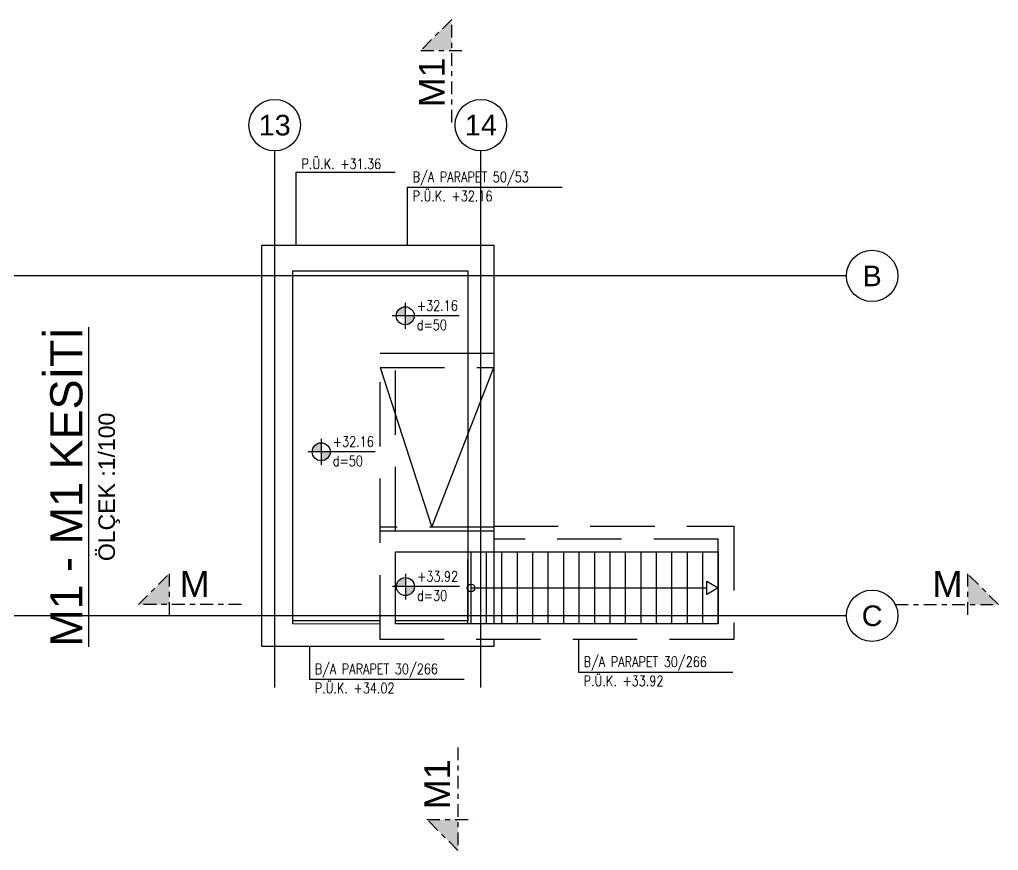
# Model space of a CAD drawing. Header units: millimetres. Extents: x 400392 to 401186, y 4543812 to 4544115.
# Drawn here: x 400868.7 to 400887.7, y 4544013.39 to 4544029.52 of the extents above; entities that cross this region are included whole.
import ezdxf
from ezdxf.enums import TextEntityAlignment as Align

# ---------------------------------------------------------------- set-up
doc = ezdxf.new("R2010")
doc.units = ezdxf.units.MM
for name, pattern in [('AKS', [3, 2.5, -0.25, 0, -0.25]), ('CENTER', [2, 1.25, -0.25, 0.25, -0.25]), ('CONTINU', [0]), ('HIDDEN', [0.375, 0.25, -0.125])]:
    doc.linetypes.add(name, pattern=pattern)
for name, color, linetype in [('aks prota', 2, 'AKS'), ('caks prota', 4, 'Continuous'), ('görünüş prota', 4, 'Continuous'), ('kesit tarama prota', 252, 'Continuous'), ('kiris prota', 6, 'Continuous'), ('merdiven prota', 2, 'Continuous'), ('metraj prota', 2, 'Continuous'), ('not prota', 2, 'Continuous'), ('perde prota', 1, 'Continuous'), ('PRT-MI-ad_dim', 8, 'Continuous'), ('skesit prota', 7, 'Continuous'), ('st-s_level (kot)', 6, 'Continuous'), ('st-s_levelmark (kot işareti)', 4, 'Continuous'), ('t35 prota', 3, 'Continuous'), ('taks prota', 7, 'Continuous'), ('tkesit prota', 7, 'Continuous'), ('tnot prota', 4, 'Continuous'), ('tplan prota', 7, 'Continuous')]:
    doc.layers.add(name, color=color, linetype=linetype)
doc.styles.add('Arial', font='Arial.ttf')
doc.styles.add('OLCU', font='romanstw.shx')
doc.styles.add('TAKS', font='Arial Unicode.ttf')
doc.styles.add('TNOT', font='romanstw.shx', dxfattribs={"width": 0.8, "height": 250})

# ---------------------------------------------------------------- blocks, each defined once
blk = doc.blocks.new('PLAN_KOT')
at = {"layer": 'st-s_levelmark (kot işareti)'}
h = blk.add_hatch(color=256, dxfattribs=at)
h.paths.add_polyline_path([(0, 17.5, 0.414214), (-17.5, 0), (0, 0)])
h.paths.add_polyline_path([(17.5, 0), (0, 0), (0, -17.5, 0.414214)])
for p, q in [((0, 25), (0, -25)), ((105, 0), (-25, 0))]:
    blk.add_line(p, q, dxfattribs=at)
blk.add_circle((0, 0), 17.5, dxfattribs=at)
at = {"layer": 'st-s_level (kot)', "color": 6, "style": 'OLCU', "width": 0.8}
for tag, p in [('KOT', (22.7, 9.8)), ('DÖŞEME_KALINLIĞI', (22.7, -27.6))]:
    blk.add_attdef(tag, p, '', height=20, dxfattribs=at)
blk = doc.blocks.new('*U58')
at = {"layer": 'metraj prota', "color": 4}
blk.add_lwpolyline([(-480, 0), (-457.5, 13), (-457.5, -13)], close=True, dxfattribs=at)
blk.add_lwpolyline([(0, 0), (-457.5, 0)], dxfattribs=at)
blk.add_circle((0, 0), 7.5, dxfattribs=at)

msp = doc.modelspace()

# ---------------------------------------------------------------- hatches: boundary and pattern name
at = {"layer": 'kesit tarama prota'}
h = msp.add_hatch(color=256, dxfattribs=at)
h.dxf.hatch_style = 1
h.paths.add_polyline_path([(400876.4893, 4544028.92157), (400877.0893, 4544029.52157), (400877.0893, 4544028.92157)])
h = msp.add_hatch(color=256, dxfattribs=at)
h.dxf.hatch_style = 1
h.paths.add_polyline_path([(400871.60704, 4544018.76029), (400871.00704, 4544018.16029), (400871.60704, 4544018.16029)])
h = msp.add_hatch(color=256, dxfattribs=at)
h.dxf.hatch_style = 1
h.paths.add_polyline_path([(400887.10395, 4544018.76029), (400887.70395, 4544018.16029), (400887.10395, 4544018.16029)])
h = msp.add_hatch(color=256, dxfattribs=at)
h.dxf.hatch_style = 1
h.paths.add_polyline_path([(400876.60949, 4544013.98607), (400877.20949, 4544013.38607), (400877.20949, 4544013.98607)])

# ---------------------------------------------------------------- linework, layer by layer
at = {"layer": 'aks prota', "ltscale": 10}
for p, q in [((400873.65275, 4544016.54767), (400873.65275, 4544026.97158)), ((400877.65548, 4544016.54767), (400877.65548, 4544026.97158)), ((400884.75173, 4544024.54353), (400861.27724, 4544024.54353)), ((400884.75173, 4544017.94353), (400861.27724, 4544017.94353))]:
    msp.add_line(p, q, dxfattribs=at)
at = {"layer": 'caks prota', "ltscale": 0.05}
for centre in [(400873.65276, 4544027.47158), (400877.65548, 4544027.47158), (400885.25173, 4544024.54353), (400885.25173, 4544017.94353)]:
    msp.add_circle(centre, 0.5, dxfattribs=at)
at = {"layer": 'görünüş prota', "color": 4}
msp.add_lwpolyline([(400875.70076, 4544022.76581), (400876.70312, 4544019.66334), (400877.90548, 4544022.76581)], dxfattribs=at)
at = {"layer": 'kiris prota'}
for p, q in [((400875.70076, 4544023.04016), (400877.90548, 4544023.04016)), ((400877.90548, 4544019.58425), (400875.70081, 4544019.58425))]:
    msp.add_line(p, q, dxfattribs=at)
at = {"layer": 'kiris prota', "linetype": 'HIDDEN', "ltscale": 5}
for p, q in [((400875.70084, 4544017.48301), (400875.70076, 4544023.04016)), ((400877.90548, 4544023.04016), (400877.90549, 4544017.78353)), ((400875.70076, 4544022.76581), (400877.90548, 4544022.76581)), ((400876.00084, 4544019.58425), (400876.00076, 4544022.76581)), ((400877.40548, 4544022.76581), (400877.40549, 4544019.58425)), ((400877.90548, 4544019.66334), (400875.70081, 4544019.66334)), ((400877.40548, 4544017.78353), (400877.40548, 4544019.68353)), ((400877.90548, 4544019.68353), (400882.56547, 4544019.68353)), ((400882.56547, 4544019.68353), (400882.56548, 4544017.48378)), ((400882.56548, 4544017.48378), (400875.70084, 4544017.48301))]:
    msp.add_line(p, q, dxfattribs=at)
for points in [[(400877.90548, 4544017.48326), (400877.90548, 4544017.34355), (400873.40548, 4544017.34351), (400873.40548, 4544025.14353), (400877.90548, 4544025.14353), (400877.90548, 4544017.78353)], [(400882.26348, 4544019.18353), (400882.26348, 4544019.43353), (400877.90548, 4544019.43352), (400877.90548, 4544019.18353)]]:
    msp.add_lwpolyline(points, dxfattribs=at)
at = {"layer": 'kiris prota'}
for points in [[(400874.00548, 4544017.78373), (400874.00548, 4544024.64353), (400877.40548, 4544024.64353), (400877.40548, 4544023.04016)], [(400875.70084, 4544017.78333), (400874.00548, 4544017.78373)]]:
    msp.add_lwpolyline(points, dxfattribs=at)
msp.add_lwpolyline([(400875.99909, 4544019.18353), (400882.26348, 4544019.18353), (400882.26334, 4544017.78353), (400875.99909, 4544017.78353)], close=True, dxfattribs=at)
at = {"layer": 'merdiven prota', "linetype": 'HIDDEN', "ltscale": 10}
for p, q in [((400877.46548, 4544017.78178), (400877.46548, 4544019.18637)), ((400877.76548, 4544017.78211), (400877.76548, 4544019.18637)), ((400878.06548, 4544017.78245), (400878.06548, 4544019.18637)), ((400878.36548, 4544017.78278), (400878.36548, 4544019.18637)), ((400878.66548, 4544017.78311), (400878.66548, 4544019.18637)), ((400878.96548, 4544017.78137), (400878.96548, 4544019.18637)), ((400879.26548, 4544017.78137), (400879.26548, 4544019.18637)), ((400879.56548, 4544017.78411), (400879.56548, 4544019.18637)), ((400879.86548, 4544017.78137), (400879.86548, 4544019.18637)), ((400880.16548, 4544017.78137), (400880.16548, 4544019.18637)), ((400880.46548, 4544017.78511), (400880.46548, 4544019.18637)), ((400880.76548, 4544017.78545), (400880.76548, 4544019.18637)), ((400881.06548, 4544017.78137), (400881.06548, 4544019.18637)), ((400881.36548, 4544017.78611), (400881.36548, 4544019.18637)), ((400881.66548, 4544017.78682), (400881.66548, 4544019.18708)), ((400881.96548, 4544017.78605), (400881.96548, 4544019.1863)), ((400882.26548, 4544017.78702), (400882.26548, 4544019.18728))]:
    msp.add_line(p, q, dxfattribs=at)
at = {"layer": 'not prota', "ltscale": 0.1}
for points in [[(400874.07182, 4544025.14353), (400874.07182, 4544026.55622), (400875.99002, 4544026.55622)], [(400876.23124, 4544025.14353), (400876.23124, 4544026.26542), (400879.23124, 4544026.26542)], [(400879.5506, 4544017.48344), (400879.5506, 4544016.85009), (400882.5506, 4544016.85009)], [(400874.32951, 4544017.34353), (400874.32951, 4544016.71017), (400877.32951, 4544016.71017)]]:
    msp.add_lwpolyline(points, dxfattribs=at)
at = {"layer": 'perde prota'}
for points in [[(400877.90548, 4544017.48326), (400877.90548, 4544017.34353), (400873.40548, 4544017.34353), (400873.40548, 4544025.14353), (400877.90548, 4544025.14353), (400877.90548, 4544017.78353)], [(400875.70084, 4544017.84353), (400874.00548, 4544017.84353), (400874.00548, 4544024.64353), (400877.40548, 4544024.64353), (400877.40548, 4544017.84353), (400875.99909, 4544017.84353)]]:
    msp.add_lwpolyline(points, dxfattribs=at)
at = {"layer": 'skesit prota', "linetype": 'CENTER', "ltscale": 0.2}
for p, q in [((400877.0893, 4544029.52157), (400876.4893, 4544028.92157)), ((400876.4893, 4544028.92157), (400877.3893, 4544028.92157)), ((400871.00704, 4544018.16029), (400871.60704, 4544018.76029)), ((400871.60704, 4544018.76029), (400871.60704, 4544017.86029)), ((400887.10395, 4544018.76029), (400887.10395, 4544017.86029)), ((400887.70395, 4544018.16029), (400887.10395, 4544018.76029)), ((400876.60949, 4544013.98607), (400877.50949, 4544013.98607)), ((400877.20949, 4544013.38607), (400876.60949, 4544013.98607))]:
    msp.add_line(p, q, dxfattribs=at)
for points in [[(400877.0893, 4544027.52157), (400877.0893, 4544029.52157)], [(400873.00704, 4544018.16029), (400871.00704, 4544018.16029)], [(400885.70395, 4544018.16029), (400887.70395, 4544018.16029)], [(400877.20949, 4544015.38607), (400877.20949, 4544013.38607)]]:
    msp.add_lwpolyline(points, dxfattribs=at)

# ---------------------------------------------------------------- block references
at = {"layer": 'PRT-MI-ad_dim', "xscale": 0.01, "yscale": 0.01, "zscale": 0.01, "rotation": 180.0000008332728}
msp.add_blockref('*U58', (400877.46548, 4544018.48407), dxfattribs=at)
at = {"layer": 'st-s_level (kot)', "linetype": 'CONTINU', "ltscale": 0.1, "xscale": 0.01, "yscale": 0.01, "zscale": 0.01}
for p, values in [((400876.18674, 4544023.76843), {'KOT': '+32.16', 'DÖŞEME_KALINLIĞI': 'd=50'}), ((400874.55521, 4544021.12712), {'KOT': '+32.16', 'DÖŞEME_KALINLIĞI': 'd=50'}), ((400876.19176, 4544018.51036), {'KOT': '+33.92', 'DÖŞEME_KALINLIĞI': 'd=30'})]:
    msp.add_blockref('PLAN_KOT', p, dxfattribs=at).add_auto_attribs(values)

# ---------------------------------------------------------------- texts
at = {"layer": 't35 prota', "style": 'Arial'}
msp.add_text('ÖLÇEK :1/100', height=0.32, rotation=90, dxfattribs=at).set_placement((400870.40507, 4544020.44569), align=Align.MIDDLE)
at = {"layer": 'taks prota', "style": 'TAKS'}
for s, p in [('13', (400873.65276, 4544027.47158)), ('14', (400877.65548, 4544027.47158)), ('B', (400885.25173, 4544024.54353)), ('C', (400885.25173, 4544017.94353))]:
    msp.add_text(s, height=0.4, dxfattribs=at).set_placement(p, align=Align.MIDDLE_CENTER)
at = {"layer": 'tkesit prota', "style": 'Arial'}
for p in [(400876.95506, 4544027.81622), (400877.05949, 4544014.18607)]:
    msp.add_text('M1', height=0.5, rotation=90, dxfattribs=at).set_placement(p)
for p in [(400871.80704, 4544018.31029), (400886.42407, 4544018.31029)]:
    msp.add_text('M', height=0.5, dxfattribs=at).set_placement(p)
at = {"layer": 'tnot prota', "style": 'TNOT', "width": 0.8}
for s, p in [('P.Ü.K. +31.36', (400874.17182, 4544026.72027)), ('B/A PARAPET 50/53', (400876.33124, 4544026.46542)), ('P.Ü.K. +32.16', (400876.33124, 4544026.09399)), ('B/A PARAPET 30/266', (400874.42951, 4544016.91017)), ('B/A PARAPET 30/266', (400879.6506, 4544017.05009)), ('P.Ü.K. +33.92', (400879.6506, 4544016.67866)), ('P.Ü.K. +34.02', (400874.42951, 4544016.53875))]:
    msp.add_text(s, height=0.2, dxfattribs=at).set_placement(p, align=Align.MIDDLE_LEFT)
at = {"layer": 'tplan prota', "style": 'Arial'}
msp.add_text('%%UM1 - M1 KESİTİ', height=0.625, rotation=90, dxfattribs=at).set_placement((400869.53007, 4544020.44569), align=Align.MIDDLE)

doc.saveas('drawing.dxf')
